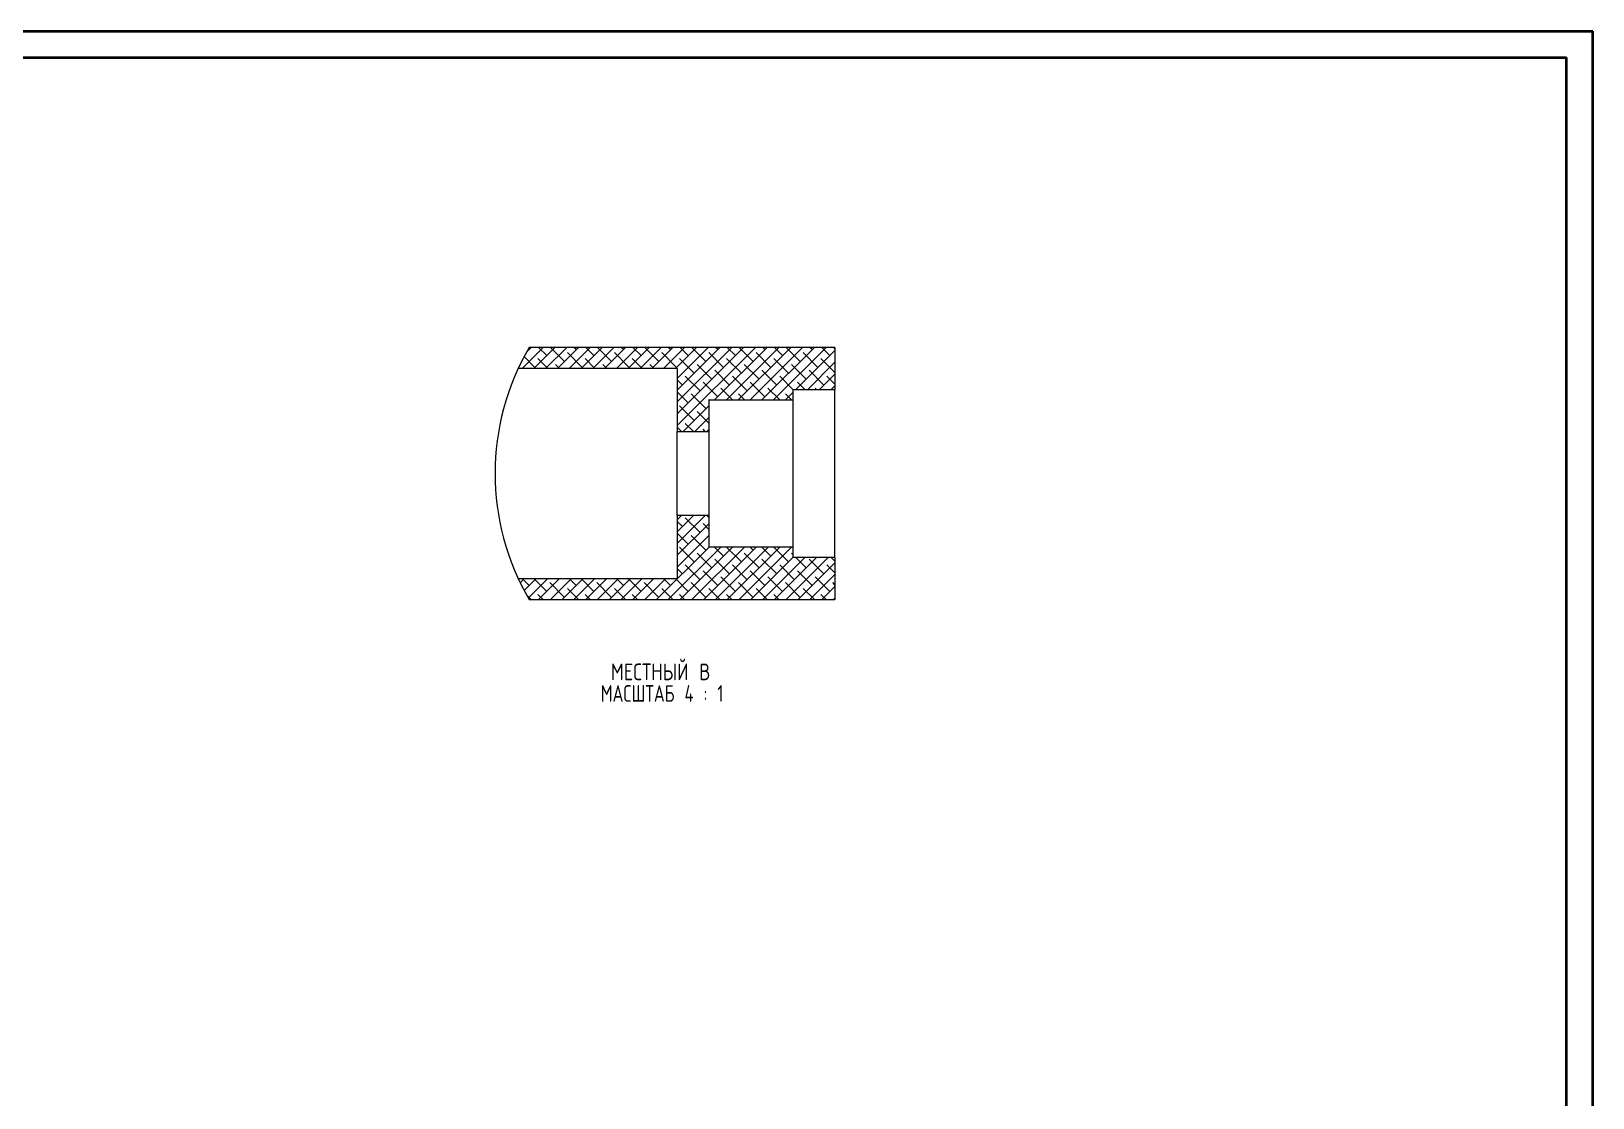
# Model space of a CAD drawing. Header units: millimetres. Extents: x 0 to 1189, y 0 to 841.
# Drawn here: x 595 to 1189, y 435 to 841 of the extents above; entities that cross this region are included whole.
import ezdxf

# ---------------------------------------------------------------- set-up
doc = ezdxf.new("R2010")
doc.units = ezdxf.units.MM
doc.styles.add('SLDTEXTSTYLE1', font='TXT', dxfattribs={"width": 0.75, "bigfont": 'bigfont'})
doc.styles.add('SLDTEXTSTYLE4', font='TXT', dxfattribs={"width": 0.692308, "bigfont": 'bigfont'})

# ---------------------------------------------------------------- blocks, each defined once
blk = doc.blocks.new('SW_HATCH_0')
at = {"color": 0, "linetype": 'Continuous', "lineweight": 0}
for p, q in [((4.49, 0), (-3.51, -8)), ((0, 0), (-1.89, -1.89)), ((8.98, 0), (0.98, -8)), ((5.88, -3.1), (2.78, 0)), ((13.47, 0), (5.47, -8)), ((12.62, -5.34), (7.27, 0)), ((17.96, 0), (9.96, -8)), ((22.45, 0), (14.45, -8)), ((17.11, -0.85), (16.25, 0)), ((26.94, 0), (18.94, -8)), ((23.84, -3.1), (20.74, 0)), ((31.43, 0), (23.43, -8)), ((30.58, -5.34), (25.23, 0)), ((35.92, 0), (27.92, -8)), ((40.41, 0), (32.41, -8)), ((35.07, -0.85), (34.21, 0)), ((44.9, 0), (36.9, -8)), ((41.8, -3.1), (38.7, 0)), ((49.39, 0), (41.39, -8)), ((48.54, -5.34), (43.19, 0)), ((53.88, 0), (45.88, -8)), ((58.37, 0), (50.37, -8)), ((53.03, -0.85), (52.17, 0)), ((62.86, 0), (54.86, -8)), ((67.35, 0), (55.57, -11.78)), ((71.84, 0), (55.57, -16.27)), ((76.33, 0), (55.57, -20.76)), ((80.82, 0), (55.57, -25.25)), ((85.31, 0), (55.57, -29.74)), ((59.76, -3.1), (56.66, 0)), ((66.5, -5.34), (61.15, 0)), ((89.8, 0), (69.8, -20)), ((70.99, -0.85), (70.13, 0)), ((94.29, 0), (74.29, -20)), ((77.72, -3.1), (74.62, 0)), ((98.78, 0), (78.78, -20)), ((84.46, -5.34), (79.12, 0)), ((103.27, 0), (83.27, -20)), ((107.76, 0), (87.76, -20)), ((88.95, -0.85), (88.1, 0)), ((112.25, 0), (92.25, -20)), ((95.68, -3.1), (92.59, 0)), ((102.42, -5.34), (97.08, 0)), ((106.91, -0.85), (106.06, 0)), ((113.64, -3.1), (110.55, 0)), ((115.57, -0.54), (115.04, 0)), ((1.39, -7.59), (-2.74, -3.46)), ((-0.85, -0.85), (-1.15, -0.56)), ((6.29, -8), (2.51, -4.22)), ((19.35, -7.59), (13.74, -1.98)), ((24.25, -8), (20.47, -4.22)), ((37.31, -7.59), (31.7, -1.98)), ((42.21, -8), (38.43, -4.22)), ((55.27, -7.59), (49.66, -1.98)), ((62.01, -9.83), (56.4, -4.22)), ((73.23, -7.59), (67.62, -1.98)), ((79.97, -9.83), (74.36, -4.22)), ((91.19, -7.59), (85.58, -1.98)), ((97.93, -9.83), (92.32, -4.22)), ((115.57, -1.17), (100.74, -16)), ((109.15, -7.59), (103.54, -1.98)), ((115.57, -5.66), (105.23, -16)), ((115.57, -9.52), (110.28, -4.22)), ((10.78, -8), (9.25, -6.47)), ((28.74, -8), (27.21, -6.47)), ((46.7, -8), (45.17, -6.47)), ((64.25, -16.57), (58.64, -10.96)), ((68.74, -12.08), (63.13, -6.47)), ((75.48, -14.32), (69.87, -8.71)), ((82.21, -16.57), (76.6, -10.96)), ((86.7, -12.08), (81.09, -6.47)), ((93.44, -14.32), (87.83, -8.71)), ((99.61, -16), (94.56, -10.96)), ((104.66, -12.08), (99.05, -6.47)), ((111.4, -14.32), (105.79, -8.71)), ((115.57, -10.15), (109.72, -16)), ((115.57, -14.01), (112.52, -10.96)), ((57.52, -14.32), (55.57, -12.38)), ((59.76, -21.06), (55.57, -16.87)), ((66.5, -23.3), (60.89, -17.69)), ((70.99, -18.81), (65.38, -13.2)), ((76.66, -20), (72.11, -15.45)), ((81.15, -20), (78.85, -17.69)), ((88.95, -18.81), (83.34, -13.2)), ((94.62, -20), (90.07, -15.45)), ((99.57, -17.17), (96.74, -20)), ((99.11, -20), (96.81, -17.69)), ((104.1, -16), (101.3, -13.2)), ((108.59, -16), (108.03, -15.45)), ((115.57, -14.64), (114.21, -16)), ((62.01, -27.79), (56.4, -22.18)), ((67.57, -22.23), (57.8, -32)), ((67.68, -20), (67.62, -19.94)), ((85.64, -20), (85.58, -19.94)), ((61.72, -32), (58.64, -28.92)), ((67.57, -26.72), (62.29, -32)), ((67.57, -28.87), (63.13, -24.43)), ((57.23, -32), (55.57, -30.34)), ((66.21, -32), (65.38, -31.16)), ((67.57, -31.21), (66.78, -32)), ((57.23, -64), (55.57, -65.66)), ((61.72, -64), (55.57, -70.15)), ((66.21, -64), (55.57, -74.64)), ((64.25, -70.45), (58.64, -64.84)), ((67.57, -64.79), (66.78, -64)), ((57.52, -68.21), (55.57, -66.26)), ((67.57, -67.13), (55.57, -79.13)), ((59.76, -74.94), (55.57, -70.75)), ((67.57, -69.28), (65.38, -67.08)), ((67.68, -76), (47.68, -96)), ((72.17, -76), (52.17, -96)), ((67.57, -71.62), (55.57, -83.62)), ((62.01, -81.68), (56.4, -76.06)), ((76.66, -76), (56.66, -96)), ((66.5, -77.19), (60.89, -71.57)), ((81.15, -76), (61.15, -96)), ((85.64, -76), (65.64, -96)), ((73.23, -79.43), (69.8, -76)), ((90.13, -76), (70.13, -96)), ((79.97, -81.68), (74.36, -76.06)), ((94.62, -76), (74.62, -96)), ((99.11, -76), (79.12, -96)), ((84.46, -77.19), (83.27, -76)), ((91.19, -79.43), (87.76, -76)), ((97.93, -81.68), (92.32, -76.06)), ((64.25, -88.41), (58.64, -82.8)), ((68.74, -83.92), (63.13, -78.31)), ((75.48, -86.17), (69.87, -80.55)), ((82.21, -88.41), (76.6, -82.8)), ((86.7, -83.92), (81.09, -78.31)), ((99.61, -80), (83.61, -96)), ((93.44, -86.17), (87.83, -80.55)), ((104.1, -80), (88.1, -96)), ((108.59, -80), (92.59, -96)), ((100.17, -88.41), (94.56, -82.8)), ((113.08, -80), (97.08, -96)), ((99.57, -78.83), (99.05, -78.31)), ((104.66, -83.92), (100.74, -80)), ((115.57, -81.99), (101.57, -96)), ((111.4, -86.17), (105.79, -80.55)), ((115.57, -85.85), (112.52, -82.8)), ((115.57, -81.36), (114.21, -80)), ((-2.69, -88), (-4.25, -89.56)), ((-0.85, -90.66), (-3.51, -88)), ((1.8, -88), (-2.74, -92.54)), ((6.29, -88), (-1.15, -95.44)), ((5.88, -92.9), (0.98, -88)), ((10.78, -88), (2.78, -96)), ((15.27, -88), (7.27, -96)), ((10.37, -88.41), (9.96, -88)), ((19.76, -88), (11.76, -96)), ((17.11, -90.66), (14.45, -88)), ((24.25, -88), (16.25, -96)), ((23.84, -92.9), (18.94, -88)), ((28.74, -88), (20.74, -96)), ((33.23, -88), (25.23, -96)), ((28.33, -88.41), (27.92, -88)), ((37.72, -88), (29.72, -96)), ((35.07, -90.66), (32.41, -88)), ((42.21, -88), (34.21, -96)), ((41.8, -92.9), (36.9, -88)), ((46.7, -88), (38.7, -96)), ((51.19, -88), (43.19, -96)), ((46.29, -88.41), (45.88, -88)), ((53.03, -90.66), (50.37, -88)), ((59.76, -92.9), (54.86, -88)), ((57.52, -86.17), (55.57, -84.22)), ((70.99, -90.66), (65.38, -85.04)), ((77.72, -92.9), (72.11, -87.29)), ((88.95, -90.66), (83.34, -85.04)), ((95.68, -92.9), (90.07, -87.29)), ((106.91, -90.66), (101.3, -85.04)), ((115.57, -86.48), (106.06, -96)), ((113.64, -92.9), (108.03, -87.29)), ((0, -96), (-1.89, -94.11)), ((4.49, -96), (2.51, -94.02)), ((12.62, -95.15), (7, -89.53)), ((17.96, -96), (13.74, -91.78)), ((22.45, -96), (20.47, -94.02)), ((30.58, -95.15), (24.96, -89.53)), ((35.92, -96), (31.7, -91.78)), ((40.41, -96), (38.43, -94.02)), ((48.54, -95.15), (42.93, -89.53)), ((53.88, -96), (49.66, -91.78)), ((58.37, -96), (56.4, -94.02)), ((66.5, -95.15), (60.89, -89.53)), ((71.84, -96), (67.62, -91.78)), ((76.33, -96), (74.36, -94.02)), ((84.46, -95.15), (78.85, -89.53)), ((89.8, -96), (85.58, -91.78)), ((94.29, -96), (92.32, -94.02)), ((102.42, -95.15), (96.81, -89.53)), ((107.76, -96), (103.54, -91.78)), ((112.25, -96), (110.28, -94.02)), ((115.57, -90.97), (110.55, -96)), ((115.57, -90.34), (114.77, -89.53)), ((115.57, -95.46), (115.04, -96))]:
    blk.add_line(p, q, dxfattribs=at)
blk = doc.blocks.new('SW_NOTE_3')
at = {"color": 0, "linetype": 'Continuous', "lineweight": 0, "char_height": 6.35, "attachment_point": 2}
for s, insert, style in [('\\M+1844D\\M+18445\\M+18452\\M+18453\\M+1844E\\M+1845C\\M+1844A B', (23.91, 8.19), 'SLDTEXTSTYLE1'), ('\\M+1844D\\M+18440\\M+18452\\M+18459\\M+18453\\M+18440\\M+18441 4 : 1', (24.45, -0.03), 'SLDTEXTSTYLE4')]:
    blk.add_mtext(s, dxfattribs=dict(at, insert=insert, style=style))

msp = doc.modelspace()

# ---------------------------------------------------------------- linework, layer by layer
at = {"color": 7, "linetype": 'Continuous', "lineweight": 40}
for p, q in [((0.08, 841.21), (1189.08, 841.21)), ((1189.08, 0.21), (1189.08, 841.21)), ((25.08, 831.21), (1179.08, 831.21)), ((1179.08, 10.21), (1179.08, 831.21))]:
    msp.add_line(p, q, dxfattribs=at)
at = {"color": 7, "linetype": 'Continuous', "lineweight": 15}
for p, q in [((784.53, 720.86), (784.16, 720.88)), ((900.53, 720.86), (784.53, 720.86)), ((900.53, 720.86), (900.53, 704.86)), ((840.53, 712.86), (779.98, 712.86)), ((840.53, 712.86), (840.53, 688.86)), ((884.53, 704.86), (900.53, 704.86)), ((884.53, 704.86), (884.53, 700.86)), ((900.53, 640.86), (900.53, 704.86)), ((852.53, 700.86), (884.53, 700.86)), ((852.53, 700.86), (852.53, 688.86)), ((884.53, 700.86), (884.53, 644.86)), ((840.53, 688.86), (852.53, 688.86)), ((840.53, 656.86), (840.53, 688.86)), ((852.53, 688.86), (852.53, 656.86)), ((840.53, 656.86), (840.53, 632.86)), ((852.53, 656.86), (840.53, 656.86)), ((852.53, 656.86), (852.53, 644.86)), ((884.53, 644.86), (852.53, 644.86)), ((884.53, 644.86), (884.53, 640.86)), ((900.53, 640.86), (884.53, 640.86)), ((900.53, 640.86), (900.53, 624.86)), ((779.98, 632.86), (840.53, 632.86)), ((784.14, 624.86), (900.53, 624.86))]:
    msp.add_line(p, q, dxfattribs=at)
at = {"color": 7, "linetype": 'Continuous', "lineweight": 0}
msp.add_arc((866.6, 672.86), 95.42, 149.7784, 210.20285, dxfattribs=at)

# ---------------------------------------------------------------- block references
for name, p in [('SW_HATCH_0', (784.96, 720.86)), ('SW_NOTE_3', (810.3, 592.34))]:
    msp.add_blockref(name, p, dxfattribs=at)

doc.saveas('drawing.dxf')
